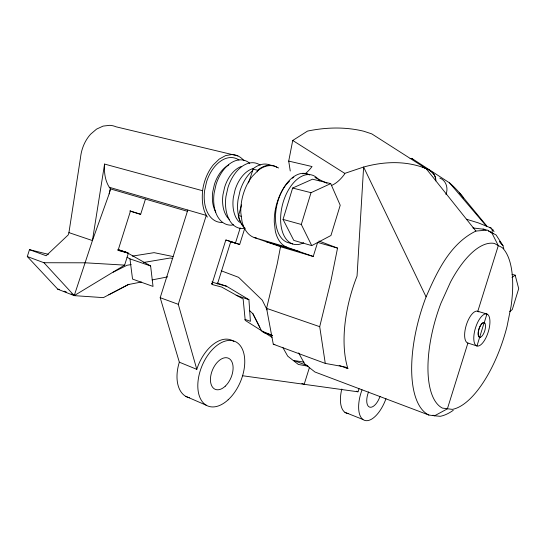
<?xml version="1.0" encoding="UTF-8"?>
<svg xmlns="http://www.w3.org/2000/svg" width="546" height="546" viewBox="0 0 546 546"><rect width="100%" height="100%" fill="white"/><g stroke="black" fill="none" stroke-linecap="round" stroke-linejoin="round"><path stroke-width="0.82" d="M207.378 217.103C202.279 209.411 201.781 199.679 202.586 190.725L104.573 164.073C103.979 172.645 105.105 181.914 110.469 188.902L187.298 211.261M141.407 282.009L128.214 284.582L103.371 297.638L74.229 295.632L57.856 289.25L27.3 256.545L29.477 249.659L46.164 255.753L68.195 234.937L68.926 232.616L80.535 157.535A32.856 24.727 -77 0 1 90.67 134.145L96.581 129.095L103.098 126.099L109.739 125.327A32.856 24.727 -77 0 1 116.039 126.802L237.885 155.917M104.573 164.073L92.431 240.568L74.229 295.632L43.96 262.735L27.3 256.545M493.427 233.77L487.319 230.098L475.894 231.06L426.078 168.571L371.778 133.879L363.752 131.231A373.867 195.557 -64.5 0 0 307.541 131.081L292.731 140.459L288.711 161.09L290.254 171M280.562 246.539L277.245 263.814L266.584 308.36L273.28 344.212L325.266 363.397L345.256 367.028L347.884 368.618A93.045 44.403 -72.7 0 1 357.05 276.071L363.616 167.035A352.047 167.854 -66.4 0 1 426.078 168.564M318.939 241.018L337.544 248.102L331.019 280.48L319.71 326.679L325.266 363.397M68.926 232.616L92.431 240.568L109.152 193.864L110.374 188.8M109.152 193.864L110.469 188.902M283.04 219.403L292.636 188.042L312.524 179.197L330.719 183.613L340.213 205.241L330.951 235.503L311.739 245.611L293.789 240.411L283.04 219.403L301.296 224.461L311.739 245.611M301.296 224.461L311.022 192.683L330.719 183.613M445.932 194.472C448.484 188.5 446.259 180.419 439.81 178.078M478.842 311.916A16.639 6.784 -72.8 0 0 466.755 323.689A16.639 6.784 -72.8 0 0 467.902 343.045L447.379 408.845L434.575 415.793L428.863 415.035L314.933 371.997L304.627 363.848L298.635 352.887M484.875 323.171L484.138 322.659L476.972 345.973L467.902 343.045M244.915 228.337A34.712 21.355 -75.6 0 1 238.356 216.271L241.571 204.886M248.478 182.924L253.358 168.557A34.712 21.355 -75.6 0 1 270.57 165.295M211.957 281.948L217.506 283.824L230.808 241.523L226.003 240.063M257.207 171.908L258.251 169.758A34.835 21.28 -75.6 0 1 276.836 167.233M229.941 241.503L239.68 244.465L244.772 228.276M313.227 256.47L287.005 247.242L254.183 237.53L281.142 246.942L313.227 256.47L317.67 242.294M428.863 415.035A97.092 40.588 -72.8 0 1 426.085 296.881L363.616 167.035L344.779 173.382L344.54 174.147A44.888 25.225 -78.2 0 1 331.531 185.49M309.5 367.308L304.17 384.316L301.87 383.422M130.501 211.002L118.079 250.382L128.385 253.201L124.624 265.117L74.229 295.632M129.839 211.043L140.656 214.332L145.441 199.14M189.448 397.775A34.487 21.117 -66.9 0 1 179.334 362.189L160.196 297.707L187.804 210.039M233.9 341.475A34.937 20.844 -67.1 0 0 196.806 369.349L178.283 304.313L206.272 215.397L109.255 187.271M240.213 227.907L235.415 243.168L225.832 239.987L211.834 284.466L221.615 287.032L243.134 298.996L245.222 320.386L272.017 337.353M492.356 230.569L491.728 232.657L498.28 245.591L502.129 247.536A86.48 35.36 -72.8 0 1 511.076 306.279L507.063 326.344A86.48 35.36 -72.8 0 1 452.3 409.377L442.431 408.101A86.48 35.36 -72.8 0 1 440.895 303.337L450.525 282.043A86.48 35.36 -72.8 0 1 494.437 243.448L498.307 245.604L477.811 311.281L486.936 314.025A16.735 6.682 -72.8 0 1 484.78 339.905A16.735 6.682 -72.8 0 1 473.873 335.981A16.735 6.682 -72.8 0 1 486.936 314.025L484.234 322.693L483.347 322.659M426.085 296.881C437.066 271.737 449.979 243.762 475.894 231.06M286.609 184.186L289.469 181.163M509.752 311.589L512.291 309.548L518.7 288.622L515.171 275.177L512.032 274.324M511.964 277.593L515.171 275.177M108.804 294.779L128.938 284.268M113.199 272.188L126.993 265.274L131.149 264.571M245.045 228.105L243.455 228.521A33.565 21.007 -75.6 0 1 225.962 196.43L227.935 187.64A33.565 21.007 -75.6 0 1 260.183 165.117M233.449 224.734L231.852 225.136A33.272 21.171 -75.7 0 1 214.1 193.209L216.039 184.493A33.272 21.171 -75.7 0 1 249.713 163.274M152.068 279.927L167.697 276.877M143.618 262.476L170.222 258.005L172.727 258.511M132.371 256.115L154.088 252.655L173.062 256.538M410.094 158.62L411.732 158.36L449.549 182.883A351.87 167.697 -66.4 0 1 463.636 198M480.473 337.285L478.938 336.814M43.96 262.735L85.408 262.81L124.624 265.117M59.459 289.36L57.856 289.25L59.521 289.544M242.335 375.709L357.971 391.803A27.218 12.811 -69.9 0 1 359.022 388.738M472.897 227.914L484.548 229.395L486.158 230.064M303.992 362.148L293.564 360.421L307.439 365.629M308.156 366.223L298.341 364.448L287.715 356.156L282.732 347.311M273.28 344.212L274.891 344.526M288.711 161.09L312.039 166.544A43.851 25.908 -78.6 0 1 305.746 173.28M252.825 169.096L257.712 170.297M489.428 227.621L491.072 228.037L492.383 230.589M482.985 229.02L484.636 229.429M29.477 249.659L48.389 254.34M292.636 188.042L311.022 192.683M217.506 283.824L226.556 286.227L248.921 299.665L250.409 321.328L244.874 319.342M117.827 249.979L126.604 252.388L150.621 265.963L153.03 286.425L132.541 279.081L129.955 258.872L127.006 257.227M238.247 215.465L241.475 216.38M317.287 242.308L337.544 248.102M466.441 219.219L478.412 222.905L491.072 228.037M292.697 243.966L287.66 242.492A35.674 20.734 -75.3 0 1 278.105 200.539A35.674 20.734 -75.3 0 1 308.49 174.413M266.468 241.817L298.955 251.447M130.146 210.933L140.656 214.332M230.808 241.523L239.68 244.465M118.543 249.659L126.604 252.388M217.096 283.026L226.556 286.227M118.004 249.686L128.385 253.201M129.955 258.872L150.621 265.963M236.125 295.277L248.921 299.665M266.584 308.36L319.71 326.679M263.124 332.221L272.358 335.578L263.192 332.296M160.196 297.707L178.283 304.313M339.141 365.417L347.884 368.618M221.185 270.775L238.588 277.327L262.305 300.198L267.103 309.916M432.985 415.192L434.575 415.793L440.233 416.305A97.092 40.588 -72.8 0 0 453.269 410.292M356.436 391.223L357.971 391.803M64.135 291.182L66.475 292.09M71.151 293.912L75.048 295.434M344.915 412.319L362.926 419.478M179.334 362.189L196.806 369.349M272.263 335.299L261.65 331.04L252.955 313.786L249.338 310.401M185.749 396.341L206.292 405.262M278.617 167.991L276.365 166.933A37.094 22.639 -75.4 0 0 258.074 170.461L252.238 176.406A37.094 22.639 -75.4 0 0 240.82 212.708L242.021 221.54A37.094 22.639 -75.4 0 0 256.64 238.145M314.967 177.491L327.013 183.313M424.863 168.113C430.501 169.902 436.138 174.338 435.81 180.808M422.508 166.939C428.644 169.137 436.111 173.164 435.708 180.753M488.438 231.006L496.075 234.951L502.975 245.625L499.672 241.742M211.384 283.429L212.81 284.275M292.731 140.459L344.779 173.382M479.675 337.305L479.026 336.848A7.664 3.064 -72.8 0 1 479.054 329.067A7.664 3.064 -72.8 0 1 483.442 322.686M484.138 322.659L484.78 323.143A7.664 3.064 -72.8 0 1 484.725 330.883A7.664 3.064 -72.8 0 1 480.384 337.251M411.732 158.36L412.858 159.466M449.549 182.883L486.452 226.221M459.425 192.779L486.848 226.051M499.754 241.707L502.975 245.625M492.601 229.129L494.048 231.77M252.661 313.308L259.814 327.395M503.18 246.396L503.794 248.723M238.95 159.985A33.04 21.301 -75.8 0 0 206.518 181.975L204.6 190.629A33.04 21.301 -75.8 0 0 222.563 222.427M215.766 212.135A28.856 18.468 -75.7 0 1 212.728 191.974L214.407 184.439A28.856 18.468 -75.7 0 1 228.733 164.967M243.523 226.672A33.859 20.83 -75.5 0 1 241.264 223.314M240.916 222.652A33.859 20.83 -75.5 0 1 238.042 199.706L240.042 190.841A33.859 20.83 -75.5 0 1 252.702 170.529M239.517 222.318A29.293 18.216 -75.6 0 1 233.347 197.55L235.067 189.906A29.293 18.216 -75.6 0 1 253.235 168.53M229.265 219.369A29.068 18.346 -75.7 0 1 222.959 194.738L224.652 187.155A29.068 18.346 -75.7 0 1 241.155 166.503M385.981 398.662A27.273 12.763 -69.9 0 1 364.469 420.324A27.273 12.763 -69.9 0 1 362.018 389.878M348.109 413.54A26.938 13.049 -69.8 0 1 341.81 389.039M380.023 396.389A13.159 6.156 -69.9 0 1 369.499 407.077A13.159 6.156 -69.9 0 1 368.557 391.912M243.987 160.695A36.125 23.287 -75.8 0 0 231.948 154.532L225.573 155.603L219.212 159.098L213.329 164.824A36.125 23.287 -75.8 0 0 202.586 190.725M478.862 336.793A7.664 3.064 -72.8 0 1 478.89 329.02A7.664 3.064 -72.8 0 1 483.278 322.631M287.005 247.242A37.988 22.058 -75.2 0 1 275.32 231.088L274.269 222.092A37.988 22.058 -75.2 0 1 285.954 184.882M292.424 178.208A37.988 22.058 -75.2 0 1 293.789 177.204M302.573 173.724A37.988 22.058 -75.2 0 1 309.698 174.938M303.726 242.711A35.804 20.652 -75.3 0 1 282.494 204.689A35.804 20.652 -75.3 0 1 319.546 180.842M228.153 399.788A35.026 20.789 -67.2 0 0 237.298 342.758A35.026 20.789 -67.2 0 0 198.403 378.494A35.026 20.789 -67.2 0 0 228.153 399.788M225.245 386.193A16.899 10.026 -67.2 0 0 229.375 358.736A16.899 10.026 -67.2 0 0 210.695 376.303A16.899 10.026 -67.2 0 0 225.245 386.193"/></g></svg>
